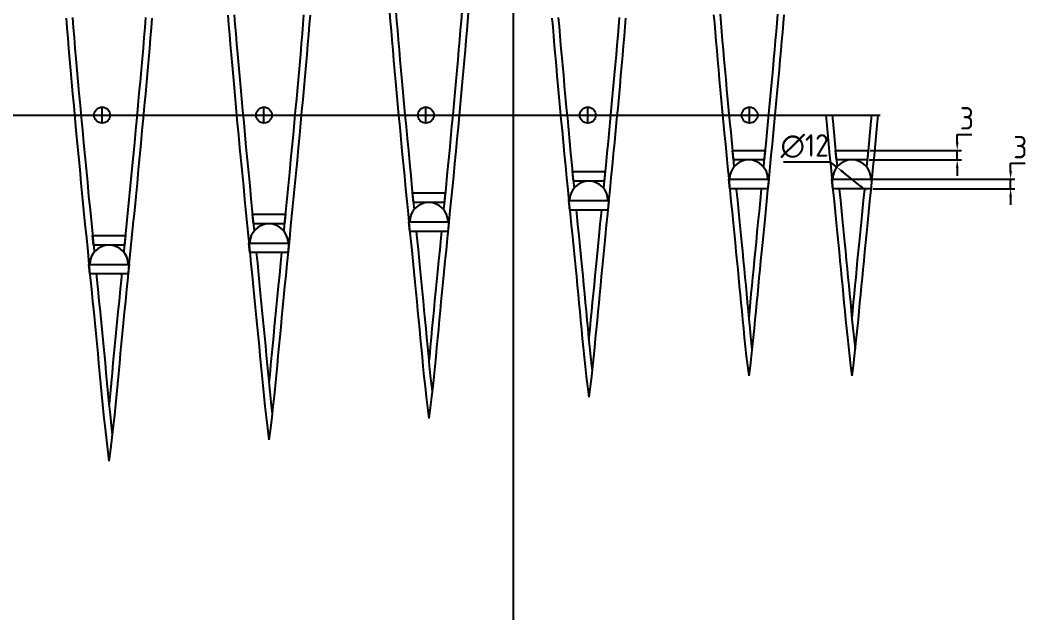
# Model space of a CAD drawing. Extents: x 426 to 4535, y 0 to 2050.
# Drawn here: x 2172.2 to 2487.6, y 975.9 to 1161.2 of the extents above; entities that cross this region are included whole.
import ezdxf

# ---------------------------------------------------------------- set-up
doc = ezdxf.new("R2010")
doc.units = 0
doc.layers.get('0').update_dxf_attribs({"linetype": 'CONTINUOUS'})
doc.layers.get('DEFPOINTS').update_dxf_attribs({"linetype": 'CONTINUOUS'})
for name, color, linetype in [('DIM', 7, 'CONTINUOUS'), ('NERVAILE', 6, 'CONTINUOUS'), ('PRINT', 9, 'CONTINUOUS')]:
    doc.layers.add(name, color=color, linetype=linetype)
doc.styles.get("Standard").update_dxf_attribs({"font": 'ISOCP', "height": 7})
doc.dimstyles.new('ISO-25', dxfattribs={"dimtxt": 7, "dimasz": 2.5, "dimexe": 1.3, "dimexo": 0.6, "dimgap": 1.5, "dimtad": 0, "dimtih": 1, "dimtoh": 1, "dimdec": 4, "dimtxsty": 'STANDARD', "dimcen": 2.5, "dimazin": 3, "dimtfac": 1, "dimtdec": 4, "dimtmove": 0, "dimatfit": 3, "dimtvp": 1, "dimtolj": 1, "dimtzin": 0})

# ---------------------------------------------------------------- blocks, each defined once
blk = doc.blocks.new('*D31')
at = {"color": 0, "linetype": 'BYBLOCK'}
for p, q in [((2481.87, 1114), (2481.87, 1116.5)), ((2481.87, 1116.5), (2486.46, 1116.5)), ((2438.83, 1111.5), (2483.17, 1111.5)), ((2481.87, 1108.5), (2481.87, 1111.5)), ((2438.76, 1108.5), (2483.17, 1108.5)), ((2481.87, 1106), (2481.87, 1103.5))]:
    blk.add_line(p, q, dxfattribs=at)
for points in [[(2481.45, 1114), (2482.28, 1114), (2481.87, 1111.5)], [(2481.45, 1106), (2482.28, 1106), (2481.87, 1108.5)]]:
    blk.add_solid(points, dxfattribs=at)
at = {"layer": 'DEFPOINTS', "color": 0, "linetype": 'BYBLOCK'}
for p in [(2438.23, 1111.5), (2481.87, 1111.5), (2438.16, 1108.5)]:
    blk.add_point(p, dxfattribs=at)
at = {"color": 0, "linetype": 'BYBLOCK', "insert": (2484.91, 1121.5), "char_height": 7, "attachment_point": 5}
blk.add_mtext('\\A1;3', dxfattribs=at)
blk = doc.blocks.new('*D32')
at = {"color": 0, "linetype": 'BYBLOCK'}
for p, q in [((2465.18, 1123), (2465.18, 1125.5)), ((2465.18, 1125.5), (2469.77, 1125.5)), ((2437.93, 1120.5), (2466.48, 1120.5)), ((2465.18, 1117.5), (2465.18, 1120.5)), ((2437.64, 1117.5), (2466.48, 1117.5)), ((2465.18, 1115), (2465.18, 1112.5))]:
    blk.add_line(p, q, dxfattribs=at)
for points in [[(2464.76, 1123), (2465.59, 1123), (2465.18, 1120.5)], [(2464.76, 1115), (2465.59, 1115), (2465.18, 1117.5)]]:
    blk.add_solid(points, dxfattribs=at)
at = {"layer": 'DEFPOINTS', "color": 0, "linetype": 'BYBLOCK'}
for p in [(2437.33, 1120.5), (2465.18, 1120.5), (2437.04, 1117.5)]:
    blk.add_point(p, dxfattribs=at)
at = {"color": 0, "linetype": 'BYBLOCK', "insert": (2468.22, 1130.5), "char_height": 7, "attachment_point": 5}
blk.add_mtext('\\A1;3', dxfattribs=at)
blk = doc.blocks.new('*D33')
at = {"color": 0, "linetype": 'BYBLOCK'}
for p, q in [((2425.59, 1116.81), (2410.89, 1116.81)), ((2427.54, 1115.25), (2425.59, 1116.81)), ((2434.96, 1109.31), (2429.5, 1113.69))]:
    blk.add_line(p, q, dxfattribs=at)
for points in [[(2429.76, 1114.01), (2429.24, 1113.36), (2427.54, 1115.25)], [(2435.22, 1109.64), (2434.7, 1108.99), (2436.92, 1107.75)]]:
    blk.add_solid(points, dxfattribs=at)
at = {"layer": 'DEFPOINTS', "color": 0, "linetype": 'BYBLOCK'}
for p in [(2427.54, 1115.25), (2436.92, 1107.75)]:
    blk.add_point(p, dxfattribs=at)
at = {"color": 0, "linetype": 'BYBLOCK', "insert": (2417.49, 1121.81), "char_height": 7, "attachment_point": 5}
blk.add_mtext('\\A1;∅12', dxfattribs=at)

msp = doc.modelspace()

# ---------------------------------------------------------------- linework, layer by layer
at = {"layer": 'DIM', "linetype": 'CONTINUOUS'}
for p, q in [((2197.85173, 1128.99999), (2197.85173, 1133.99999)), ((2248.45977, 1128.99999), (2248.45977, 1133.99999)), ((2299.06784, 1128.99999), (2299.06784, 1133.99999)), ((2349.67588, 1128.99999), (2349.67588, 1133.99999)), ((2400.2839, 1128.99999), (2400.2839, 1133.99999)), ((2195.35173, 1131.49999), (2200.35173, 1131.49999)), ((2245.95977, 1131.49999), (2250.95977, 1131.49999)), ((2296.56784, 1131.49999), (2301.56784, 1131.49999)), ((2347.17588, 1131.49999), (2352.17588, 1131.49999)), ((2397.7839, 1131.49999), (2402.7839, 1131.49999))]:
    msp.add_line(p, q, dxfattribs=at)
at = {"layer": 'NERVAILE'}
for points in [[(2287.71276, 1163.63386), (2287.932, 1160.83848), (2288.16984, 1157.92779), (2288.42448, 1154.90988), (2288.6941, 1151.79288), (2288.97687, 1148.58488), (2289.27099, 1145.294), (2289.57492, 1141.92718), (2289.88838, 1138.48683), (2290.21137, 1134.97418), (2290.5439, 1131.39049), (2290.88599, 1127.737), (2291.23762, 1124.01495), (2291.59882, 1120.22559), (2291.96958, 1116.37016), (2292.34933, 1112.4548), (2292.7351, 1108.50515), (2293.12334, 1104.55175), (2293.51049, 1100.62513), (2293.89299, 1096.75583), (2294.26729, 1092.97439), (2294.62984, 1089.31133), (2294.97709, 1085.79719), (2295.30649, 1082.45281), (2295.61968, 1079.26015), (2295.91927, 1076.19149), (2296.20792, 1073.21912), (2296.48826, 1070.31529), (2296.76292, 1067.45228), (2297.03455, 1064.60237), (2297.30578, 1061.73782), (2297.57969, 1058.83424), (2297.86109, 1055.88048), (2298.15521, 1052.86873), (2298.4673, 1049.79118), (2298.80259, 1046.64001), (2299.16634, 1043.40742), (2299.56378, 1040.08557), (2300.00015, 1036.66667)], [(2289.70695, 1163.78624), (2289.92562, 1160.99811), (2290.16298, 1158.09331), (2290.41723, 1155.08014), (2290.68652, 1151.96686), (2290.96904, 1148.76171), (2291.26297, 1145.47292), (2291.56674, 1142.10783), (2291.88005, 1138.66913), (2292.20289, 1135.15814), (2292.53527, 1131.57611), (2292.8772, 1127.92428), (2293.22868, 1124.20389), (2293.58971, 1120.4162), (2293.96032, 1116.56242), (2294.33993, 1112.64854), (2294.72558, 1108.70009), (2295.11373, 1104.7476), (2295.38458, 1102.00045)], [(2312.28736, 1163.63388), (2312.06813, 1160.8385), (2311.83029, 1157.9278), (2311.57565, 1154.9099), (2311.30604, 1151.7929), (2311.02327, 1148.5849), (2310.72917, 1145.29401), (2310.42524, 1141.9272), (2310.11178, 1138.48684), (2309.78879, 1134.9742), (2309.45627, 1131.3905), (2309.11419, 1127.73701), (2308.76256, 1124.01496), (2308.40137, 1120.2256), (2308.03061, 1116.37017), (2307.65086, 1112.45481), (2307.2651, 1108.50516), (2306.87687, 1104.55175), (2306.48973, 1100.62514), (2306.10723, 1096.75584), (2305.73293, 1092.97439), (2305.37038, 1089.31134), (2305.02315, 1085.7972), (2304.69374, 1082.45281), (2304.38056, 1079.26016), (2304.08097, 1076.1915), (2303.79233, 1073.21912), (2303.512, 1070.31529), (2303.23734, 1067.45228), (2302.96571, 1064.60237), (2302.69448, 1061.73782), (2302.42058, 1058.83424), (2302.13919, 1055.88048), (2301.84507, 1052.86873), (2301.53299, 1049.79118), (2301.19769, 1046.64002), (2300.83395, 1043.40742), (2300.43652, 1040.08557), (2300.00015, 1036.66667)], [(2310.29317, 1163.78626), (2310.07451, 1160.99812), (2309.83715, 1158.09332), (2309.58291, 1155.08015), (2309.31362, 1151.96688), (2309.0311, 1148.76172), (2308.73719, 1145.47293), (2308.43341, 1142.10784), (2308.12011, 1138.66914), (2307.79727, 1135.15815), (2307.4649, 1131.57612), (2307.12298, 1127.92428), (2306.7715, 1124.2039), (2306.41047, 1120.41621), (2306.03987, 1116.56243), (2305.66027, 1112.64855), (2305.27462, 1108.7001), (2304.88648, 1104.7476), (2304.61561, 1102.00023)], [(2186.59577, 1161.843), (2186.83493, 1158.7935), (2187.0944, 1155.6182), (2187.37219, 1152.32594), (2187.66632, 1148.92557), (2187.9748, 1145.42594), (2188.29565, 1141.83588), (2188.62721, 1138.16299), (2188.96917, 1134.40988), (2189.32152, 1130.5779), (2189.68428, 1126.66842), (2190.05746, 1122.68279), (2190.44107, 1118.62237), (2190.8351, 1114.48852), (2191.23957, 1110.2826), (2191.65384, 1106.0113), (2192.07468, 1101.70259), (2192.49821, 1097.38979), (2192.92055, 1093.10621), (2193.33783, 1088.88515), (2193.74616, 1084.75994), (2194.14167, 1080.76388), (2194.52048, 1076.93028), (2194.87984, 1073.28186), (2195.22149, 1069.79896), (2195.54832, 1066.45133), (2195.86321, 1063.20874), (2196.16903, 1060.04092), (2196.46866, 1056.91764), (2196.76499, 1053.80865), (2197.06088, 1050.68369), (2197.35969, 1047.51614), (2197.66667, 1044.29386), (2197.98752, 1041.00832), (2198.32798, 1037.65099), (2198.69376, 1034.21336), (2199.09058, 1030.68688), (2199.52415, 1027.06305), (2200.00019, 1023.33334)], [(2188.58996, 1161.99539), (2188.82855, 1158.95313), (2189.08754, 1155.78372), (2189.36493, 1152.4962), (2189.65874, 1149.09956), (2189.96697, 1145.60276), (2190.28763, 1142.0148), (2190.61903, 1138.34364), (2190.96084, 1134.59218), (2191.31304, 1130.76186), (2191.67565, 1126.85404), (2192.04868, 1122.87007), (2192.43212, 1118.81132), (2192.82599, 1114.67914), (2193.23031, 1110.47487), (2193.64444, 1106.20504), (2194.06516, 1101.89753), (2194.4886, 1097.58564), (2194.91088, 1093.3027), (2195.32812, 1089.08203), (2195.37083, 1088.65051)], [(2213.40442, 1161.84302), (2213.16526, 1158.79352), (2212.9058, 1155.61821), (2212.62801, 1152.32596), (2212.33389, 1148.92559), (2212.02541, 1145.42596), (2211.70457, 1141.8359), (2211.37301, 1138.16301), (2211.03106, 1134.40989), (2210.67871, 1130.57792), (2210.31595, 1126.66843), (2209.94278, 1122.6828), (2209.55918, 1118.62239), (2209.16515, 1114.48854), (2208.76069, 1110.28262), (2208.34642, 1106.01131), (2207.92559, 1101.7026), (2207.50206, 1097.3898), (2207.07973, 1093.10622), (2206.66246, 1088.88516), (2206.25413, 1084.75995), (2205.85863, 1080.76389), (2205.47982, 1076.93029), (2205.12047, 1073.28186), (2204.77882, 1069.79896), (2204.45199, 1066.45134), (2204.13711, 1063.20874), (2203.83129, 1060.04093), (2203.53167, 1056.91765), (2203.23535, 1053.80865), (2202.93946, 1050.68369), (2202.64065, 1047.51615), (2202.33368, 1044.29386), (2202.01283, 1041.00832), (2201.67237, 1037.65099), (2201.3066, 1034.21336), (2200.90979, 1030.68689), (2200.47623, 1027.06306), (2200.00019, 1023.33334)], [(2211.41023, 1161.9954), (2211.17164, 1158.95314), (2210.91266, 1155.78373), (2210.63527, 1152.49621), (2210.34147, 1149.09957), (2210.03324, 1145.60278), (2209.71259, 1142.01482), (2209.38119, 1138.34365), (2209.03939, 1134.59219), (2208.68719, 1130.76187), (2208.32458, 1126.85405), (2207.95156, 1122.87008), (2207.56813, 1118.81133), (2207.17426, 1114.67915), (2206.76995, 1110.47488), (2206.35583, 1106.20505), (2205.93511, 1101.89754), (2205.51168, 1097.58565), (2205.0894, 1093.30271), (2204.67217, 1089.08204), (2204.62942, 1088.65019)], [(2237.15428, 1162.73843), (2237.38348, 1159.81599), (2237.63214, 1156.77299), (2237.89835, 1153.61792), (2238.18022, 1150.35923), (2238.47585, 1147.00541), (2238.78333, 1143.56494), (2239.10108, 1140.04509), (2239.42879, 1136.44836), (2239.76646, 1132.77605), (2240.11411, 1129.02946), (2240.47174, 1125.2099), (2240.83936, 1121.31866), (2241.21697, 1117.35706), (2241.60459, 1113.32639), (2242.0016, 1109.23305), (2242.40491, 1105.10387), (2242.81079, 1100.97077), (2243.21553, 1096.86567), (2243.61542, 1092.8205), (2244.00674, 1088.86717), (2244.38577, 1085.03761), (2244.7488, 1081.36374), (2245.09318, 1077.86733), (2245.4206, 1074.52956), (2245.73381, 1071.32142), (2246.03558, 1068.21393), (2246.32866, 1065.17811), (2246.61581, 1062.18496), (2246.89978, 1059.20551), (2247.18335, 1056.21076), (2247.46971, 1053.17519), (2247.76389, 1050.08717), (2248.07138, 1046.93853), (2248.39765, 1043.72109), (2248.74819, 1040.42669), (2249.12847, 1037.04715), (2249.54398, 1033.57432), (2250.00018, 1030.00001)], [(2239.14847, 1162.89082), (2239.3771, 1159.97562), (2239.62528, 1156.93852), (2239.89109, 1153.78817), (2240.17264, 1150.53321), (2240.46802, 1147.18224), (2240.77531, 1143.74387), (2241.0929, 1140.22573), (2241.42046, 1136.63066), (2241.75798, 1132.96001), (2242.10548, 1129.21508), (2242.46295, 1125.39718), (2242.83041, 1121.50761), (2243.20787, 1117.54767), (2243.59533, 1113.51865), (2243.9922, 1109.4268), (2244.39538, 1105.29881), (2244.80118, 1101.16662), (2245.20586, 1097.06217), (2245.37756, 1095.32532)], [(2262.84591, 1162.73845), (2262.61671, 1159.81601), (2262.36806, 1156.77301), (2262.10185, 1153.61793), (2261.81998, 1150.35925), (2261.52436, 1147.00543), (2261.21688, 1143.56496), (2260.89914, 1140.0451), (2260.57144, 1136.44837), (2260.23377, 1132.77606), (2259.88612, 1129.02947), (2259.5285, 1125.20991), (2259.16089, 1121.31868), (2258.78328, 1117.35707), (2258.39566, 1113.3264), (2257.99866, 1109.23306), (2257.59536, 1105.10388), (2257.18948, 1100.97078), (2256.78474, 1096.86568), (2256.38486, 1092.8205), (2255.99354, 1088.86718), (2255.61452, 1085.03762), (2255.2515, 1081.36375), (2254.90712, 1077.86734), (2254.57971, 1074.52956), (2254.2665, 1071.32142), (2253.96474, 1068.21394), (2253.67166, 1065.17811), (2253.38452, 1062.18497), (2253.10054, 1059.20551), (2252.81699, 1056.21076), (2252.53063, 1053.1752), (2252.23645, 1050.08717), (2251.92896, 1046.93853), (2251.60269, 1043.72109), (2251.25216, 1040.42669), (2250.87189, 1037.04716), (2250.45639, 1033.57432), (2250.00018, 1030.00001)], [(2260.85172, 1162.89083), (2260.62309, 1159.97564), (2260.37492, 1156.93853), (2260.10911, 1153.78819), (2259.82756, 1150.53323), (2259.53219, 1147.18225), (2259.2249, 1143.74388), (2258.90731, 1140.22575), (2258.57976, 1136.63067), (2258.24224, 1132.96002), (2257.89475, 1129.21509), (2257.53729, 1125.39719), (2257.16983, 1121.50762), (2256.79238, 1117.54768), (2256.40492, 1113.51866), (2256.00806, 1109.4268), (2255.60488, 1105.29882), (2255.19909, 1101.16663), (2254.79442, 1097.06217), (2254.62269, 1095.32502)], [(2338.48054, 1161.86097), (2338.70758, 1159.08258), (2338.95064, 1156.20186), (2339.20801, 1153.22654), (2339.47793, 1150.16436), (2339.75867, 1147.02306), (2340.04879, 1143.80928), (2340.348, 1140.52531), (2340.65631, 1137.17233), (2340.97373, 1133.75153), (2341.30026, 1130.2641), (2341.63591, 1126.71124), (2341.98069, 1123.09412), (2342.3346, 1119.41394), (2342.69709, 1115.67655), (2343.06533, 1111.90643), (2343.43591, 1108.13273), (2343.80546, 1104.38459), (2344.17058, 1100.69117), (2344.52787, 1097.08161), (2344.87394, 1093.58506), (2345.2054, 1090.23066), (2345.51984, 1087.03829), (2345.81878, 1083.99075), (2346.10476, 1081.06158), (2346.38029, 1078.22431), (2346.64788, 1075.45247), (2346.91006, 1072.7196), (2347.16934, 1069.99923), (2347.42825, 1067.26489), (2347.68971, 1064.49329), (2347.95831, 1061.67379), (2348.23906, 1058.79894), (2348.53696, 1055.86128), (2348.85702, 1052.85335), (2349.20423, 1049.76769), (2349.58361, 1046.59683), (2350.00014, 1043.33333)], [(2340.47416, 1162.0206), (2340.70072, 1159.24811), (2340.94339, 1156.37211), (2341.20042, 1153.40052), (2341.47009, 1150.34118), (2341.75065, 1147.20198), (2342.04061, 1143.98992), (2342.33967, 1140.70761), (2342.64783, 1137.35629), (2342.9651, 1133.93715), (2343.29147, 1130.45138), (2343.62697, 1126.90018), (2343.97159, 1123.28473), (2344.32534, 1119.6062), (2344.68768, 1115.87029), (2345.0558, 1112.10137), (2345.39216, 1108.67623)], [(2361.51958, 1161.86099), (2361.29255, 1159.0826), (2361.04949, 1156.20187), (2360.79213, 1153.22655), (2360.52222, 1150.16437), (2360.24148, 1147.02307), (2359.95136, 1143.80929), (2359.65216, 1140.52532), (2359.34385, 1137.17234), (2359.02644, 1133.75154), (2358.69991, 1130.26412), (2358.36426, 1126.71125), (2358.01949, 1123.09413), (2357.66558, 1119.41395), (2357.3031, 1115.67656), (2356.93487, 1111.90644), (2356.56428, 1108.13274), (2356.19474, 1104.3846), (2355.82963, 1100.69118), (2355.47234, 1097.08162), (2355.12628, 1093.58506), (2354.79482, 1090.23066), (2354.48039, 1087.03829), (2354.18145, 1083.99075), (2353.89547, 1081.06158), (2353.61995, 1078.22431), (2353.35236, 1075.45247), (2353.09019, 1072.7196), (2352.83091, 1069.99923), (2352.57201, 1067.26489), (2352.31055, 1064.49329), (2352.04195, 1061.67379), (2351.7612, 1058.79894), (2351.4633, 1055.86128), (2351.14325, 1052.85335), (2350.79604, 1049.76769), (2350.41668, 1046.59683), (2350.00014, 1043.33333)], [(2359.52596, 1162.02062), (2359.29941, 1159.24812), (2359.05675, 1156.37213), (2358.79971, 1153.40053), (2358.53005, 1150.34119), (2358.2495, 1147.20199), (2357.95954, 1143.98993), (2357.66048, 1140.70762), (2357.35233, 1137.3563), (2357.03507, 1133.93716), (2356.7087, 1130.45139), (2356.37321, 1126.90019), (2356.02859, 1123.28474), (2355.67484, 1119.60621), (2355.3125, 1115.8703), (2354.94439, 1112.10138), (2354.60801, 1108.67602)], [(2389.02912, 1162.88347), (2389.24535, 1160.23739), (2389.47684, 1157.49384), (2389.72194, 1154.6602), (2389.97901, 1151.74384), (2390.24638, 1148.75213), (2390.52269, 1145.69138), (2390.80765, 1142.56379), (2391.10128, 1139.37048), (2391.40358, 1136.11258), (2391.71457, 1132.79122), (2392.03423, 1129.40754), (2392.3626, 1125.96266), (2392.69966, 1122.45773), (2393.04488, 1118.89831), (2393.39558, 1115.30772), (2393.74852, 1111.71372), (2394.10048, 1108.14406), (2394.44821, 1104.62652), (2394.78848, 1101.18884), (2395.11807, 1097.85879), (2395.43375, 1094.66412), (2395.73321, 1091.62377), (2396.01792, 1088.72136), (2396.29028, 1085.93167), (2396.55269, 1083.22951), (2396.80754, 1080.58966), (2397.05723, 1077.98693), (2397.30417, 1075.3961), (2397.55075, 1072.79197), (2397.79976, 1070.15234), (2398.05557, 1067.46711), (2398.32295, 1064.72916), (2398.60667, 1061.93138), (2398.91148, 1059.06669), (2399.24216, 1056.12796), (2399.60347, 1053.1081), (2400.00017, 1050.00001)], [(2391.02274, 1163.0431), (2391.23849, 1160.40291), (2391.46958, 1157.6641), (2391.71436, 1154.83419), (2391.97118, 1151.92066), (2392.23836, 1148.93105), (2392.51451, 1145.87203), (2392.79933, 1142.74609), (2393.0928, 1139.55444), (2393.39495, 1136.29819), (2393.70578, 1132.9785), (2394.02529, 1129.59648), (2394.35349, 1126.15328), (2394.69039, 1122.64999), (2395.03548, 1119.09205), (2395.38606, 1115.50266), (2395.40074, 1115.35316)], [(2410.97106, 1162.88349), (2410.75484, 1160.2374), (2410.52336, 1157.49386), (2410.27825, 1154.66022), (2410.02119, 1151.74386), (2409.75382, 1148.75214), (2409.47752, 1145.6914), (2409.19256, 1142.5638), (2408.89894, 1139.37049), (2408.59664, 1136.11259), (2408.28566, 1132.79123), (2407.966, 1129.40755), (2407.63764, 1125.96267), (2407.30059, 1122.45774), (2406.95536, 1118.89832), (2406.60467, 1115.30773), (2406.25173, 1111.71372), (2405.89979, 1108.14407), (2405.55206, 1104.62653), (2405.21179, 1101.18885), (2404.8822, 1097.8588), (2404.56653, 1094.66413), (2404.26707, 1091.62378), (2403.98236, 1088.72136), (2403.71001, 1085.93167), (2403.44761, 1083.22951), (2403.19276, 1080.58967), (2402.94307, 1077.98693), (2402.69614, 1075.3961), (2402.44956, 1072.79197), (2402.20056, 1070.15235), (2401.94475, 1067.46711), (2401.67737, 1064.72916), (2401.39366, 1061.93139), (2401.08885, 1059.06669), (2400.75817, 1056.12796), (2400.39687, 1053.1081), (2400.00017, 1050.00001)], [(2408.97744, 1163.04312), (2408.7617, 1160.40292), (2408.53061, 1157.66411), (2408.28583, 1154.8342), (2408.02902, 1151.92067), (2407.76184, 1148.93106), (2407.4857, 1145.87204), (2407.20089, 1142.7461), (2406.90742, 1139.55445), (2406.60527, 1136.2982), (2406.29445, 1132.9785), (2405.97494, 1129.59649), (2405.64674, 1126.15328), (2405.30985, 1122.65), (2404.96477, 1119.09206), (2404.61419, 1115.50266), (2404.59948, 1115.35289)], [(1879.93738, 1131.49999), (2441.10476, 1131.49999)], [(2424.06606, 1131.49999), (2424.26374, 1129.40754), (2424.5921, 1125.96266), (2424.92916, 1122.45773), (2425.27438, 1118.89831), (2425.62508, 1115.30772), (2425.97803, 1111.71372), (2426.32998, 1108.14406), (2426.67771, 1104.62652), (2427.01799, 1101.18884), (2427.34758, 1097.85879), (2427.66325, 1094.66412), (2427.96271, 1091.62377), (2428.24743, 1088.72136), (2428.51979, 1085.93167), (2428.78219, 1083.22951), (2429.03704, 1080.58966), (2429.28674, 1077.98693), (2429.53367, 1075.3961), (2429.78025, 1072.79197), (2430.02926, 1070.15234), (2430.28507, 1067.46711), (2430.55245, 1064.72916), (2430.83617, 1061.93138), (2431.14098, 1059.06669), (2431.47166, 1056.12796), (2431.83297, 1053.1081), (2432.22967, 1050.00001)], [(2426.07496, 1131.49999), (2426.25479, 1129.59648), (2426.58299, 1126.15328), (2426.9199, 1122.64999), (2427.26498, 1119.09205), (2427.61556, 1115.50266), (2427.63024, 1115.35316)], [(2440.39318, 1131.49999), (2440.1955, 1129.40755), (2439.86714, 1125.96267), (2439.53009, 1122.45774), (2439.18487, 1118.89832), (2438.83417, 1115.30773), (2438.48124, 1111.71372), (2438.12929, 1108.14407), (2437.78156, 1104.62653), (2437.44129, 1101.18885), (2437.1117, 1097.8588), (2436.79603, 1094.66413), (2436.49658, 1091.62378), (2436.21187, 1088.72136), (2435.93951, 1085.93167), (2435.67711, 1083.22951), (2435.42226, 1080.58967), (2435.17257, 1077.98693), (2434.92564, 1075.3961), (2434.67907, 1072.79197), (2434.43006, 1070.15235), (2434.17425, 1067.46711), (2433.90687, 1064.72916), (2433.62316, 1061.93139), (2433.31835, 1059.06669), (2432.98767, 1056.12796), (2432.62637, 1053.1081), (2432.22967, 1050.00001)], [(2438.38427, 1131.49999), (2438.20445, 1129.59649), (2437.87625, 1126.15328), (2437.53935, 1122.65), (2437.19427, 1119.09206), (2436.8437, 1115.50266), (2436.82899, 1115.35289)], [(2396.07508, 1108.5), (2396.0908, 1108.34056), (2396.43849, 1104.8234), (2396.77876, 1101.38583), (2397.10838, 1098.05546), (2397.42409, 1094.86048), (2397.72362, 1091.81942), (2398.00841, 1088.91615), (2398.28087, 1086.12549), (2398.54338, 1083.42226), (2398.79834, 1080.78125), (2399.04815, 1078.17731), (2399.29521, 1075.58524), (2399.54187, 1072.98015), (2399.79083, 1070.3411), (2400.04633, 1067.65914), (2400.31312, 1064.92724), (2400.59596, 1062.13808), (2400.89961, 1059.28432), (2401.00648, 1058.33465)], [(2403.92518, 1108.5), (2403.90946, 1108.34057), (2403.56177, 1104.82341), (2403.22151, 1101.38584), (2402.89189, 1098.05546), (2402.57619, 1094.86048), (2402.27667, 1091.81942), (2401.99187, 1088.91615), (2401.71942, 1086.1255), (2401.45692, 1083.42226), (2401.20196, 1080.78125), (2400.95215, 1078.17731), (2400.7051, 1075.58525), (2400.45844, 1072.98015), (2400.20948, 1070.3411), (2400.00016, 1068.1438)], [(2428.30458, 1108.5), (2428.3203, 1108.34056), (2428.66799, 1104.8234), (2429.00826, 1101.38583), (2429.33788, 1098.05546), (2429.65359, 1094.86048), (2429.95312, 1091.81942), (2430.23792, 1088.91615), (2430.51037, 1086.12549), (2430.77288, 1083.42226), (2431.02785, 1080.78125), (2431.27766, 1078.17731), (2431.52471, 1075.58524), (2431.77138, 1072.98015), (2432.02033, 1070.3411), (2432.27583, 1067.65914), (2432.54262, 1064.92724), (2432.82547, 1062.13808), (2433.12912, 1059.28432), (2433.23598, 1058.33465)], [(2436.15468, 1108.5), (2436.13896, 1108.34057), (2435.79128, 1104.82341), (2435.45102, 1101.38584), (2435.1214, 1098.05546), (2434.8057, 1094.86048), (2434.50617, 1091.81942), (2434.22138, 1088.91615), (2433.94893, 1086.1255), (2433.68642, 1083.42226), (2433.43146, 1080.78125), (2433.18165, 1078.17731), (2432.9346, 1075.58525), (2432.68794, 1072.98015), (2432.43899, 1070.3411), (2432.22966, 1068.1438)], [(2346.06742, 1101.83333), (2346.16087, 1100.88805), (2346.51815, 1097.2786), (2346.86425, 1093.78172), (2347.19574, 1090.42701), (2347.51024, 1087.23393), (2347.80927, 1084.18554), (2348.09535, 1081.2554), (2348.37098, 1078.41706), (2348.63868, 1075.64406), (2348.90098, 1072.90998), (2349.16038, 1070.18837), (2349.41938, 1067.45307), (2349.68078, 1064.68204), (2349.94907, 1061.86582), (2350.22923, 1058.99703), (2350.52626, 1056.06798), (2350.84515, 1053.07097), (2351.00645, 1051.63756)], [(2353.93279, 1101.83333), (2353.83934, 1100.88806), (2353.48207, 1097.2786), (2353.13597, 1093.78173), (2352.80448, 1090.42702), (2352.48998, 1087.23394), (2352.19096, 1084.18555), (2351.90489, 1081.2554), (2351.62926, 1078.41706), (2351.36156, 1075.64406), (2351.09927, 1072.90998), (2350.83987, 1070.18838), (2350.58088, 1067.45307), (2350.31948, 1064.68204), (2350.05119, 1061.86582), (2350.00013, 1061.34299)], [(2296.06007, 1095.16667), (2296.25757, 1093.17137), (2296.62015, 1089.508), (2296.96742, 1085.99355), (2297.2969, 1082.64846), (2297.61017, 1079.45494), (2297.90986, 1076.38532), (2298.19861, 1073.41186), (2298.47906, 1070.50688), (2298.75384, 1067.64266), (2299.02559, 1064.79151), (2299.29691, 1061.926), (2299.57077, 1059.02299), (2299.85185, 1056.07251), (2300.14538, 1053.06682), (2300.45659, 1049.99788), (2300.79073, 1046.85764), (2301.00646, 1044.94047)], [(2303.94015, 1095.16667), (2303.74265, 1093.17138), (2303.38008, 1089.508), (2303.03281, 1085.99355), (2302.70334, 1082.64846), (2302.39007, 1079.45495), (2302.09039, 1076.38532), (2301.80164, 1073.41187), (2301.5212, 1070.50688), (2301.24642, 1067.64266), (2300.97468, 1064.79151), (2300.70335, 1061.92601), (2300.4295, 1059.02299), (2300.14842, 1056.07251), (2300.00014, 1054.55406)], [(2246.05285, 1088.50001), (2246.37608, 1085.23428), (2246.73914, 1081.5601), (2247.08359, 1078.06298), (2247.41109, 1074.72435), (2247.7244, 1071.51524), (2248.02627, 1068.40668), (2248.31946, 1065.3697), (2248.60673, 1062.37534), (2248.89082, 1059.39466), (2249.17447, 1056.39894), (2249.46078, 1053.36395), (2249.75465, 1050.2792), (2250.06155, 1047.13661), (2250.38695, 1043.92779), (2250.73633, 1040.64432), (2251.00649, 1038.24338)], [(2253.94743, 1088.50001), (2253.62421, 1085.23428), (2253.26116, 1081.5601), (2252.91671, 1078.06299), (2252.58922, 1074.72436), (2252.27591, 1071.51524), (2251.97404, 1068.40668), (2251.68086, 1065.3697), (2251.3936, 1062.37534), (2251.10951, 1059.39466), (2250.82586, 1056.39894), (2250.53956, 1053.36395), (2250.24569, 1050.2792), (2250.00017, 1047.76513)], [(2196.0456, 1081.83333), (2196.13198, 1080.96055), (2196.51082, 1077.12663), (2196.87024, 1073.4775), (2197.21198, 1069.99375), (2197.53891, 1066.64516), (2197.8539, 1063.40149), (2198.15983, 1060.23251), (2198.45958, 1057.10802), (2198.75602, 1053.99779), (2199.05201, 1050.87187), (2199.35076, 1047.7049), (2199.65743, 1044.48589), (2199.97769, 1041.2064), (2200.31728, 1037.85769), (2200.6819, 1034.43098), (2201.00649, 1031.5463)], [(2203.9547, 1081.83333), (2203.86832, 1080.96055), (2203.48948, 1077.12664), (2203.13006, 1073.47751), (2202.78833, 1069.99376), (2202.46141, 1066.64516), (2202.14642, 1063.40149), (2201.84049, 1060.23252), (2201.54075, 1057.10802), (2201.24431, 1053.9978), (2200.94833, 1050.87187), (2200.64958, 1047.7049), (2200.34292, 1044.48589), (2200.02266, 1041.2064), (2200.00018, 1040.98471)]]:
    msp.add_lwpolyline(points, dxfattribs=at)
for points in [[(2395.19097, 1117.5), (2394.89892, 1120.5), (2405.10132, 1120.5), (2404.80927, 1117.5)], [(2427.42048, 1117.5), (2427.12842, 1120.5), (2437.33083, 1120.5), (2437.03878, 1117.5)], [(2345.18033, 1110.83333), (2344.88664, 1113.83333), (2355.11355, 1113.83333), (2354.81987, 1110.83333)], [(2394.06538, 1108.5), (2393.76959, 1111.5), (2406.23066, 1111.5), (2405.93488, 1108.5)], [(2426.29488, 1108.5), (2425.9991, 1111.5), (2438.46016, 1111.5), (2438.16438, 1108.5)], [(2295.171, 1104.16667), (2294.87617, 1107.16667), (2305.12404, 1107.16667), (2304.8292, 1104.16667)], [(2344.05767, 1101.83333), (2343.76122, 1104.83333), (2356.23898, 1104.83333), (2355.94253, 1101.83333)], [(2245.16269, 1097.50001), (2244.8669, 1100.50001), (2255.13337, 1100.50001), (2254.83758, 1097.50001)], [(2294.05029, 1095.16667), (2293.75352, 1098.16667), (2306.2467, 1098.16667), (2305.94993, 1095.16667)], [(2195.15499, 1090.83333), (2194.85856, 1093.83333), (2205.14172, 1093.83333), (2204.84529, 1090.83333)], [(2244.04308, 1088.50001), (2243.74613, 1091.50001), (2256.25415, 1091.50001), (2255.9572, 1088.50001)], [(2194.03582, 1081.83333), (2193.7389, 1084.83333), (2206.26139, 1084.83333), (2205.96447, 1081.83333)]]:
    msp.add_lwpolyline(points, close=True, dxfattribs=at)
for centre in [(2197.85173, 1131.49999), (2248.45977, 1131.49999), (2299.06784, 1131.49999), (2349.67588, 1131.49999), (2400.2839, 1131.49999)]:
    msp.add_circle(centre, 2.5, dxfattribs=at)
for centre in [(2400, 1111.5), (2432.2295, 1111.5), (2350, 1104.83333), (2300, 1098.16667), (2250, 1091.50001), (2200, 1084.83333)]:
    msp.add_arc(centre, 6, 0, 180, dxfattribs=at)
at = {"layer": 'PRINT'}
msp.add_line((2326.34318, 1940.32172), (2326.34318, 40.32172), dxfattribs=at)

# ---------------------------------------------------------------- dimensions: what is measured, and where the dimension line sits
at = {"layer": 'DIM'}
for base, p1, p2, picture, middle in [((2465.17743, 1120.5), (2437.03878, 1117.5), (2437.33083, 1120.5), '*D32', (2468.22241, 1130.5)), ((2481.86772, 1111.5), (2438.16438, 1108.5), (2438.2295, 1111.5), '*D31', (2484.91269, 1121.5))]:
    dim = msp.add_linear_dim(base=base, p1=p1, p2=p2, angle=90, dimstyle='ISO-25', override={"dimtad": 1}, dxfattribs=at)
    dim.commit()
    dim.dimension.update_dxf_attribs({"geometry": picture, "text_midpoint": middle})
dim = msp.add_diameter_dim_2p(p1=(2436.91613, 1107.7536), p2=(2427.54287, 1115.2464), dimstyle='ISO-25', override={"dimtad": 1}, dxfattribs=at)
dim.commit()
dim.dimension.update_dxf_attribs({"geometry": '*D33', "text_midpoint": (2417.49103, 1121.80809)})

doc.saveas('drawing.dxf')
